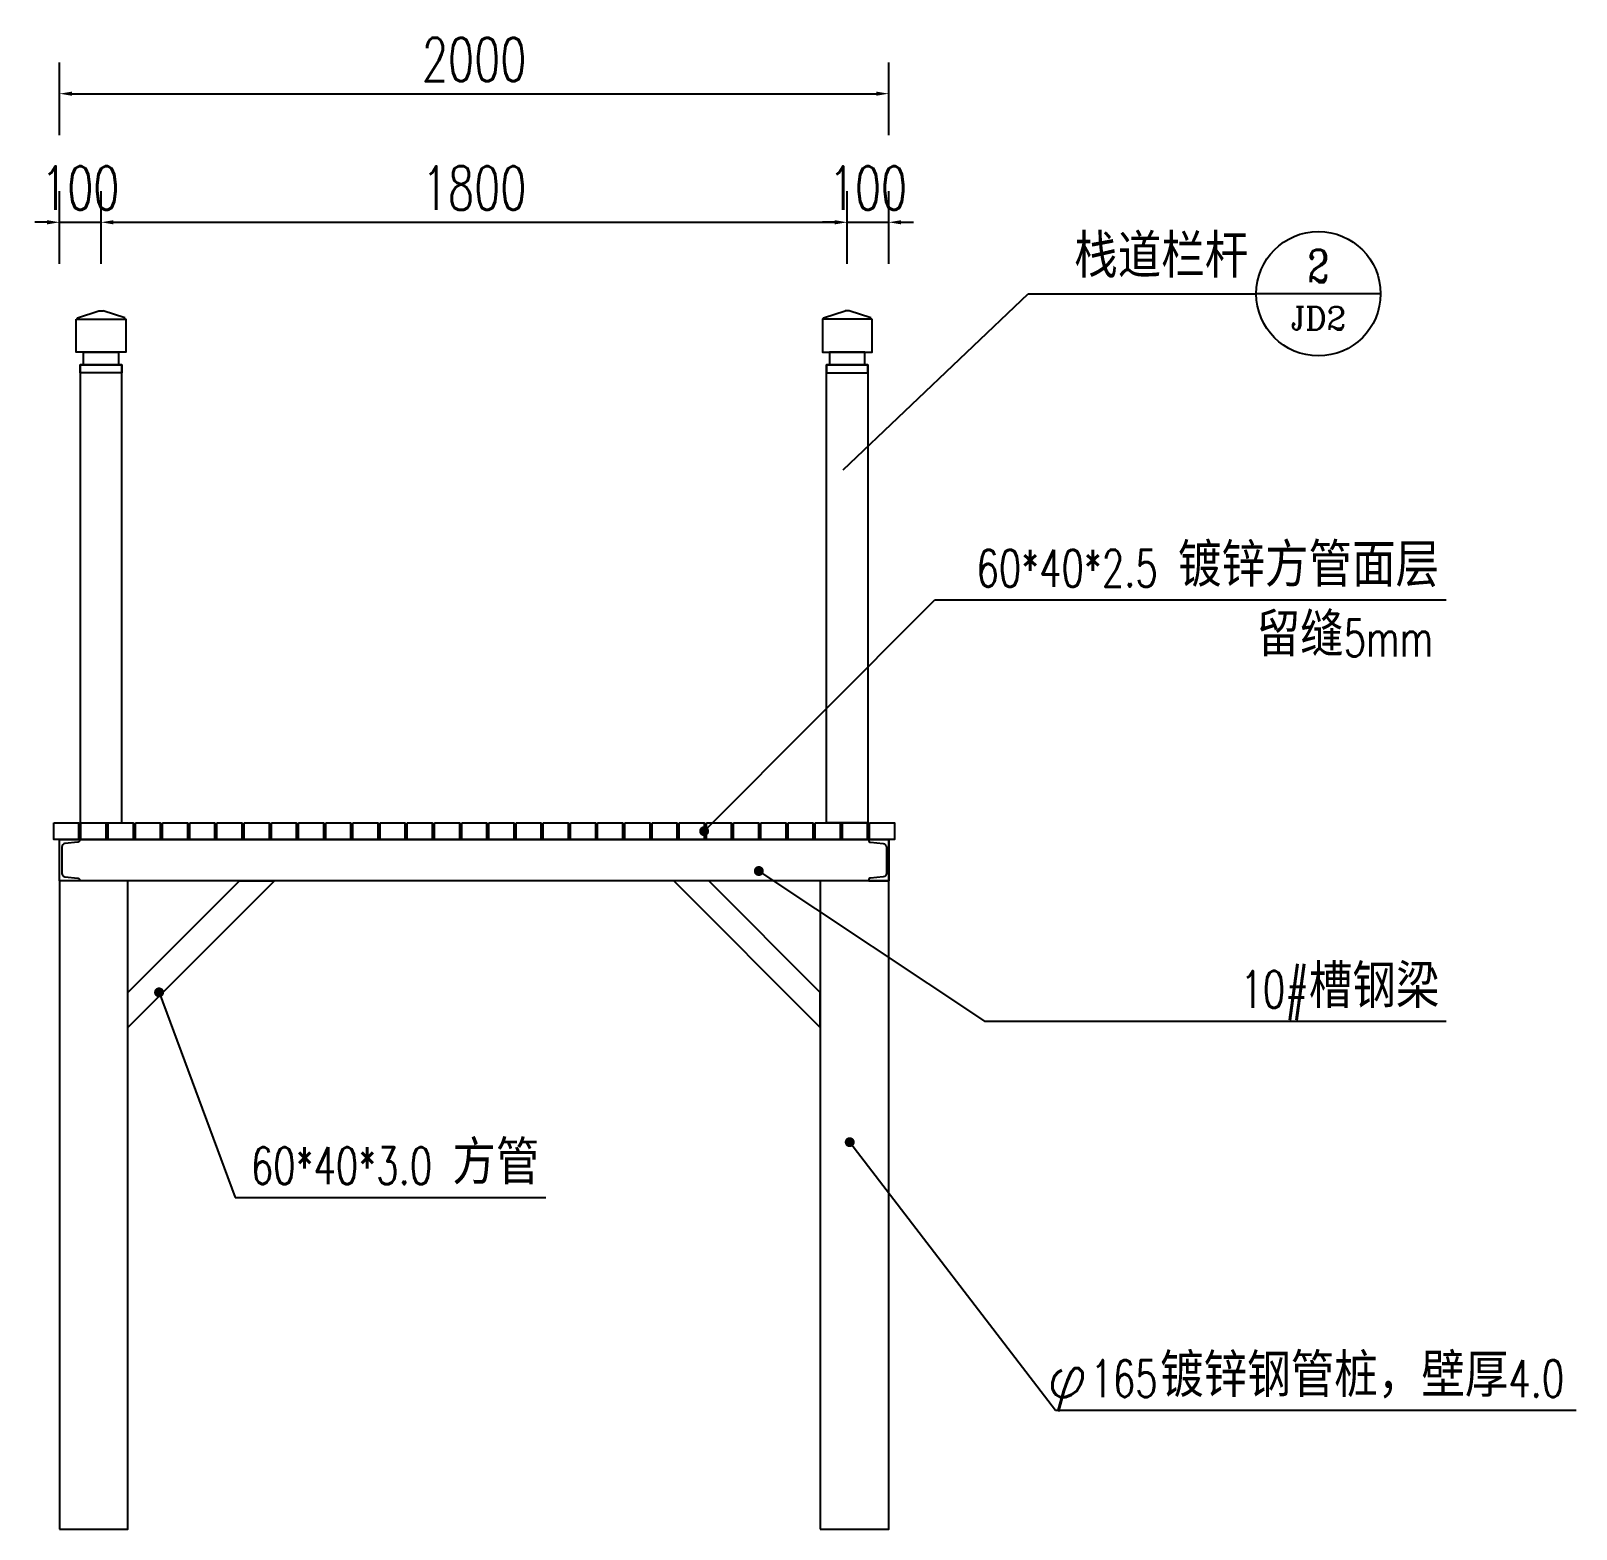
# Model space of a CAD drawing. Header units: millimetres. Extents: x 7263 to 319917, y -161937 to 156976.
# Drawn here: x 165665 to 169392, y -133461 to -129849 of the extents above; entities that cross this region are included whole.
import ezdxf
from ezdxf.enums import TextEntityAlignment as Align

# ---------------------------------------------------------------- set-up
doc = ezdxf.new("R2010")
doc.units = ezdxf.units.MM
doc.header["$LTSCALE"] = 1000
for name, color, linetype in [('DIM_IDEN', 3, 'Continuous'), ('DIM_LEAD', 3, 'Continuous'), ('PUB_TEXT', 7, 'Continuous'), ('W-PLASTIC_RAILINGS塑木栏杆', 6, 'Continuous'), ('W-STEEL_FRAME钢架', 3, 'Continuous'), ('W-STEEL_KEEL钢龙骨', 5, 'Continuous')]:
    doc.layers.add(name, color=color, linetype=linetype)
doc.styles.add('_TCH_DIM', font='SIMPLEX.shx', dxfattribs={"bigfont": 'hztxt.shx'})
doc.styles.add('_TCH_LABEL', font='COMPLEX', dxfattribs={"bigfont": 'GBCBIG'})
doc.styles.add('STANDARD_T3', font='simplex.shx', dxfattribs={"width": 0.7, "bigfont": 'hztxt.shx'})
doc.dimstyles.new('W&&30', dxfattribs={"dimtxt": 105, "dimasz": 30, "dimexe": 75, "dimexo": 90, "dimgap": 30, "dimtad": 1, "dimdec": 0, "dimzin": 0, "dimdsep": 46, "dimtxsty": 'STANDARD_T3', "dimcen": 0.09, "dimclrd": 1, "dimclre": 1, "dimclrt": 7, "dimazin": 2, "dimtfac": 1, "dimtdec": 0, "dimtix": 1, "dimtmove": 2, "dimatfit": 3, "dimfxl": 0, "dimtolj": 1, "dimtzin": 0, "dimarcsym": 0})

# ---------------------------------------------------------------- blocks, each defined once
blk = doc.blocks.new('*U626')
at = {"layer": 'W-STEEL_KEEL钢龙骨'}
blk.add_lwpolyline([(-30, 20), (30, 20), (30, -20), (-30, -20)], close=True, dxfattribs=at)
blk = doc.blocks.new('*U627')
at = {"layer": 'W-STEEL_KEEL钢龙骨', "color": 0, "linetype": 'ByBlock', "lineweight": -2, "transparency": 16777216}
for p in [(0, 0), (65.6, 0), (131.2, 0), (196.8, 0), (262.4, 0), (328, 0), (393.6, 0), (459.2, 0), (524.8, 0), (590.4, 0), (656, 0), (721.6, 0), (787.2, 0), (852.8, 0), (918.4, 0), (984, 0), (1049.6, 0), (1115.2, 0), (1180.8, 0), (1246.4, 0), (1312, 0), (1377.6, 0), (1443.2, 0), (1508.8, 0), (1574.4, 0), (1640, 0), (1705.6, 0), (1771.2, 0), (1836.8, 0), (1902.4, 0), (1968, 0)]:
    blk.add_blockref('*U626', p, dxfattribs=at)
blk = doc.blocks.new('*D629')
at = {"layer": 'Defpoints', "color": 0, "transparency": 16777216}
for p in [(165834.1, -130310), (165834.1, -130543.4, 0), (165734.1, -131798.4)]:
    blk.add_point(p, dxfattribs=at)
at = {"layer": 'W-STEEL_FRAME钢架', "color": 1, "lineweight": -2, "transparency": 16777216}
for p, q in [((165734.1, -130410), (165734.1, -130235)), ((165834.1, -130410), (165834.1, -130235)), ((165704.1, -130310), (165674.1, -130310)), ((165734.1, -130310), (165834.1, -130310)), ((165864.1, -130310), (165894.1, -130310))]:
    blk.add_line(p, q, dxfattribs=at)
at = {"layer": 'W-STEEL_FRAME钢架', "color": 1, "transparency": 16777216}
for points in [[(165704.1, -130305), (165704.1, -130315), (165734.1, -130310)], [(165864.1, -130305), (165864.1, -130315), (165834.1, -130310)]]:
    blk.add_solid(points, dxfattribs=at)
at = {"layer": 'W-STEEL_FRAME钢架', "color": 7, "transparency": 16777216, "insert": (165784.1, -130227.5), "char_height": 105, "attachment_point": 5, "style": 'STANDARD_T3'}
blk.add_mtext('\\A1;100', dxfattribs=at)
blk = doc.blocks.new('*D630')
at = {"layer": 'Defpoints', "color": 0, "transparency": 16777216}
for p in [(167634.1, -130310), (165834.1, -130543.4, 0), (167634.1, -130543.4, 0)]:
    blk.add_point(p, dxfattribs=at)
at = {"layer": 'W-STEEL_FRAME钢架', "color": 1, "lineweight": -2, "transparency": 16777216}
for p, q in [((165834.1, -130410), (165834.1, -130235)), ((167634.1, -130410), (167634.1, -130235)), ((165864.1, -130310), (167604.1, -130310))]:
    blk.add_line(p, q, dxfattribs=at)
at = {"layer": 'W-STEEL_FRAME钢架', "color": 1, "transparency": 16777216}
for points in [[(165864.1, -130305), (165864.1, -130315), (165834.1, -130310)], [(167604.1, -130305), (167604.1, -130315), (167634.1, -130310)]]:
    blk.add_solid(points, dxfattribs=at)
at = {"layer": 'W-STEEL_FRAME钢架', "color": 7, "transparency": 16777216, "insert": (166734.1, -130227.5), "char_height": 105, "attachment_point": 5, "style": 'STANDARD_T3'}
blk.add_mtext('\\A1;1800', dxfattribs=at)
blk = doc.blocks.new('*D631')
at = {"layer": 'Defpoints', "color": 0, "transparency": 16777216}
for p in [(167734.1, -130310), (167634.1, -130543.4, 0), (167734.1, -131798.4)]:
    blk.add_point(p, dxfattribs=at)
at = {"layer": 'W-STEEL_FRAME钢架', "color": 1, "lineweight": -2, "transparency": 16777216}
for p, q in [((167634.1, -130410), (167634.1, -130235)), ((167734.1, -130410), (167734.1, -130235)), ((167604.1, -130310), (167574.1, -130310)), ((167634.1, -130310), (167734.1, -130310)), ((167764.1, -130310), (167794.1, -130310))]:
    blk.add_line(p, q, dxfattribs=at)
at = {"layer": 'W-STEEL_FRAME钢架', "color": 1, "transparency": 16777216}
for points in [[(167604.1, -130305), (167604.1, -130315), (167634.1, -130310)], [(167764.1, -130305), (167764.1, -130315), (167734.1, -130310)]]:
    blk.add_solid(points, dxfattribs=at)
at = {"layer": 'W-STEEL_FRAME钢架', "color": 7, "transparency": 16777216, "insert": (167684.1, -130227.5), "char_height": 105, "attachment_point": 5, "style": 'STANDARD_T3'}
blk.add_mtext('\\A1;100', dxfattribs=at)
blk = doc.blocks.new('*D628')
at = {"layer": 'Defpoints', "color": 0, "transparency": 16777216}
for p in [(167734.1, -129999.9), (165734.1, -130322.5), (167734.1, -130322.5)]:
    blk.add_point(p, dxfattribs=at)
at = {"layer": 'W-STEEL_FRAME钢架', "color": 1, "lineweight": -2, "transparency": 16777216}
for p, q in [((165734.1, -130099.9), (165734.1, -129924.9)), ((167734.1, -130099.9), (167734.1, -129924.9)), ((165764.1, -129999.9), (167704.1, -129999.9))]:
    blk.add_line(p, q, dxfattribs=at)
at = {"layer": 'W-STEEL_FRAME钢架', "color": 1, "transparency": 16777216}
for points in [[(165764.1, -129994.9), (165764.1, -130004.9), (165734.1, -129999.9)], [(167704.1, -129994.9), (167704.1, -130004.9), (167734.1, -129999.9)]]:
    blk.add_solid(points, dxfattribs=at)
at = {"layer": 'W-STEEL_FRAME钢架', "color": 7, "transparency": 16777216, "insert": (166734.1, -129917.4), "char_height": 105, "attachment_point": 5, "style": 'STANDARD_T3'}
blk.add_mtext('\\A1;2000', dxfattribs=at)
blk = doc.blocks.new('$matou$00000183')
for p, q in [((-57, 58), (-5, 75)), ((-5, 75), (5, 75)), ((57, 58), (5, 75)), ((-57, 55), (-57, 58)), ((57, 55), (57, 58))]:
    blk.add_line(p, q)
for points in [[(-60, 55), (60, 55), (60, -25), (-60, -25)], [(-42.5, -25), (42.5, -25), (42.5, -55), (-42.5, -55)], [(-50, -55), (50, -55), (50, -75), (-50, -75)]]:
    blk.add_lwpolyline(points, close=True)
blk = doc.blocks.new('C10')
blk.add_lwpolyline([(0, 0), (0, 100), (48, 100), (48, 97.5, -0.414214), (43.8, 93.2), (13, 90.1, 0.385314), (5.3, 81.7), (5.3, 18.3, 0.385314), (13, 9.9), (43.8, 6.8, -0.414214), (48, 2.5), (48, 0)], format="xyb", close=True)
blk = doc.blocks.new('$槽钢$00000013')
at = {"color": 5, "lineweight": 53}
blk.add_blockref('C10', (-24, -50, 0), dxfattribs=at)

msp = doc.modelspace()

# ---------------------------------------------------------------- linework, layer by layer
at = {"elevation": 0}
msp.add_lwpolyline([(165734.1, -133461.5), (165899.1, -133461.5), (165899.1, -131898.4), (165734.1, -131898.4)], close=True, dxfattribs=at)
msp.add_lwpolyline([(167569.1, -133461.5), (167734.1, -133461.5), (167734.1, -131898.4), (167569.1, -131898.4)], close=True)
at = {"layer": 'DIM_IDEN'}
for p, q in [((167624.2, -130907.1), (168070.2, -130482.3)), ((168070.2, -130482.3), (168620.7, -130482.3)), ((168920.7, -130482.3), (168620.7, -130482.3))]:
    msp.add_line(p, q, dxfattribs=at)
msp.add_circle((168770.7, -130482.3), 150, dxfattribs=at)
at = {"layer": 'DIM_LEAD'}
for p, q in [((167288.9, -131778.4), (167845.4, -131220.5)), ((167845.4, -131220.5), (169079.3, -131220.5)), ((167420.8, -131874.5), (167965, -132236.2)), ((165974.1, -132167.1), (166157.8, -132661.5)), ((167965, -132236.2), (169079.3, -132236.2)), ((167640.2, -132528.5), (168136.7, -133174.6)), ((166157.8, -132661.5), (166907.4, -132661.5)), ((168136.7, -133174.6), (169392.4, -133174.6))]:
    msp.add_line(p, q, dxfattribs=at)
at = {"layer": 'DIM_LEAD', "const_width": 12}
for points in [[(167284.7, -131782.6, 1), (167293.2, -131774.2, 1)], [(167415.8, -131871.2, 1), (167425.8, -131877.8, 1)], [(165972, -132161.5, 1), (165976.2, -132172.8, 1)], [(167636.5, -132523.7, 1), (167643.8, -132533.2, 1)]]:
    msp.add_lwpolyline(points, format="xyb", close=True, dxfattribs=at)
at = {"layer": 'W-PLASTIC_RAILINGS塑木栏杆', "elevation": 0}
for points in [[(165784.1, -131758.4), (165884.1, -131758.4), (165884.1, -130653.4), (165784.1, -130653.4)], [(167684.1, -131758.4), (167584.1, -131758.4), (167584.1, -130653.4), (167684.1, -130653.4)]]:
    msp.add_lwpolyline(points, close=True, dxfattribs=at)
at = {"layer": 'W-STEEL_FRAME钢架'}
msp.add_lwpolyline([(165734.1, -131798.4), (167734.1, -131798.4), (167734.1, -131898.4), (165734.1, -131898.4)], close=True, dxfattribs=at)
at = {"layer": 'W-STEEL_FRAME钢架', "color": 5}
for points in [[(165899.1, -132167.1), (166167.8, -131898.4), (166252.7, -131898.4), (165899.1, -132251.9)], [(167569.1, -132167.1), (167300.4, -131898.4), (167215.6, -131898.4), (167569.1, -132251.9)]]:
    msp.add_lwpolyline(points, close=True, dxfattribs=at)

# ---------------------------------------------------------------- block references
at = {"layer": 'W-PLASTIC_RAILINGS塑木栏杆'}
msp.add_blockref('$matou$00000183', (165834.1, -130598.4, 0), dxfattribs=at)
at = {"layer": 'W-PLASTIC_RAILINGS塑木栏杆', "yscale": -1, "rotation": 180}
msp.add_blockref('$matou$00000183', (167634.1, -130598.4, 0), dxfattribs=at)
at = {"layer": 'W-STEEL_FRAME钢架'}
msp.add_blockref('$槽钢$00000013', (165758.1, -131848.4, 0), dxfattribs=at)
at = {"layer": 'W-STEEL_FRAME钢架', "yscale": -1, "rotation": 180}
msp.add_blockref('$槽钢$00000013', (167710.1, -131848.4, 0), dxfattribs=at)
at = {"layer": 'W-STEEL_KEEL钢龙骨'}
msp.add_blockref('*U627', (165750.1, -131778.4), dxfattribs=at)

# ---------------------------------------------------------------- texts
at = {"layer": 'PUB_TEXT', "color": 7, "style": '_TCH_DIM'}
for s, p in [('栈道栏杆', (168181.6, -130443.9)), ('镀锌方管面层', (168431.9, -131189)), ('留缝', (168621.8, -131357)), ('槽钢梁', (168747.7, -132204.7)), ('方管', (166681.6, -132630)), ('镀锌钢管桩，壁厚', (168388.9, -133143.1)), ('φ', (168115.9, -133143.1))]:
    msp.add_text(s, height=105, dxfattribs=at).set_placement(p)
at = {"layer": 'PUB_TEXT', "color": 7, "style": '_TCH_LABEL'}
for s, height, p, p2 in [('2', 78.3, (168744.6, -130454.6), (168796.8, -130454.6)), ('JD2', 54.93, (168704, -130569), (168837.4, -130569))]:
    msp.add_text(s, height=height, dxfattribs=at).set_placement(p, p2, align=Align.FIT)
at = {"layer": 'PUB_TEXT', "color": 7, "style": '_TCH_DIM', "width": 0.705882}
for s, p in [('60*40*2.5', (167945.9, -131189)), ('5mm', (168831.8, -131357)), ('10#', (168582.7, -132204.7)), ('60*40*3.0', (166195.6, -132630)), ('165', (168220.9, -133143.1)), ('4.0', (169228.9, -133143.1))]:
    msp.add_text(s, height=89.25, dxfattribs=at).set_placement(p)

# ---------------------------------------------------------------- dimensions: what is measured, and where the dimension line sits
at = {"layer": 'W-STEEL_FRAME钢架'}
for base, p1, p2, picture, middle in [((167734.1, -129999.9), (165734.1, -130322.5), (167734.1, -130322.5), '*D628', (166734.1, -129917.4)), ((165834.1, -130310), (165734.1, -131798.4), (165834.1, -130543.4, 0), '*D629', (165784.1, -130227.5)), ((167634.1, -130310), (165834.1, -130543.4, 0), (167634.1, -130543.4, 0), '*D630', (166734.1, -130227.5)), ((167734.1, -130310), (167634.1, -130543.4, 0), (167734.1, -131798.4), '*D631', (167684.1, -130227.5))]:
    dim = msp.add_linear_dim(base=base, p1=p1, p2=p2, dimstyle='W&&30', override={"dimfxlon": 1}, dxfattribs=at)
    dim.commit()
    dim.dimension.update_dxf_attribs({"geometry": picture, "text_midpoint": middle})

doc.saveas('drawing.dxf')
